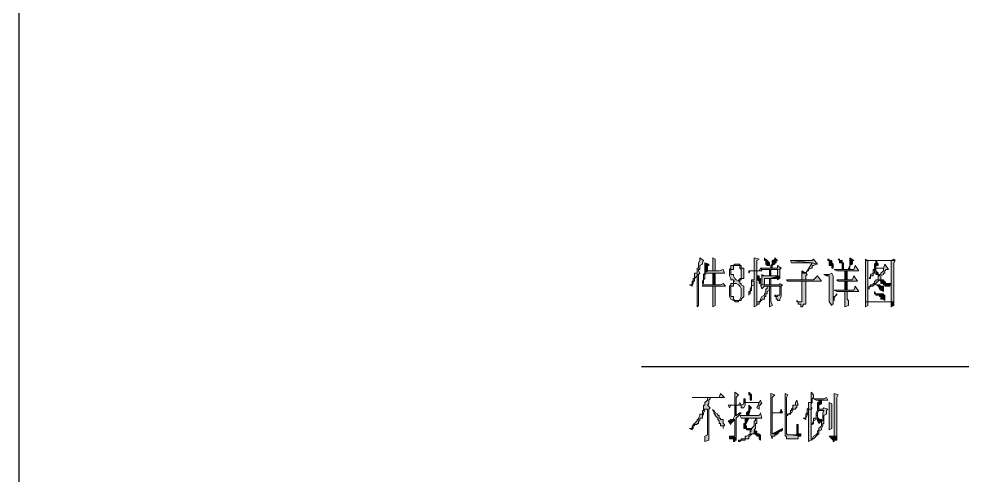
# Model space of a CAD drawing. Header units: millimetres. Extents: x 20 to 821, y 1 to 1134.
# Drawn here: x 20.2 to 154.6, y 311.1 to 374.6 of the extents above; entities that cross this region are included whole.
import ezdxf

# ---------------------------------------------------------------- set-up
doc = ezdxf.new("R2010")
doc.units = ezdxf.units.MM
doc.layers.add('1', color=7, linetype='Continuous')

msp = doc.modelspace()

# ---------------------------------------------------------------- hatches: boundary and pattern name
h = msp.add_hatch(color=0)
h.dxf.hatch_style = 2
h.paths.add_polyline_path([(114.84, 341.421732), (114.84, 341.061732), (114.66, 340.701732), (114.66, 339.981732), (114.48, 339.981732), (114.48, 339.261732), (114.12, 339.261732), (114.12, 338.541732), (113.94, 338.541732), (113.94, 338.181732), (113.76, 338.181732), (113.76, 337.821732), (113.76, 337.641732), (113.4, 337.641732), (113.76, 337.461732), (113.76, 337.641732), (113.94, 337.821732), (113.94, 338.181732), (114.12, 338.181732), (114.12, 338.541732), (114.48, 338.901732), (114.48, 339.081732), (114.66, 339.081732), (114.84, 339.261732), (114.66, 339.621732), (114.66, 339.801732), (114.84, 339.801732), (114.84, 340.341732), (115.2, 340.521732), (115.2, 340.701732), (115.38, 341.061732)])
h = msp.add_hatch(color=0)
h.dxf.hatch_style = 2
h.paths.add_polyline_path([(115.56, 340.701732), (115.56, 339.261732), (115.92, 339.621732), (115.92, 340.341732), (116.1, 340.341732), (116.1, 340.521732)])
h = msp.add_hatch(color=0)
h.dxf.hatch_style = 2
h.paths.add_polyline_path([(116.64, 341.421732), (116.64, 339.621732), (117, 339.621732), (117, 341.241732)])
h = msp.add_hatch(color=0)
h.dxf.hatch_style = 2
h.paths.add_polyline_path([(119.88, 340.521732), (119.7, 340.521732), (119.52, 340.341732), (119.16, 340.341732), (119.16, 339.981732), (118.98, 339.801732), (118.98, 338.901732), (119.16, 338.541732), (119.16, 338.361732), (119.52, 338.361732), (119.52, 338.181732), (119.7, 338.181732), (119.52, 338.181732), (119.52, 337.821732), (119.88, 337.821732), (120.24, 337.641732), (120.42, 337.461732), (120.6, 337.101732), (120.6, 336.021732), (120.42, 335.661732), (120.42, 335.481732), (120.24, 335.481732), (119.52, 335.481732), (119.7, 335.481732), (119.7, 335.301732), (119.88, 335.301732), (120.24, 335.301732), (120.24, 335.481732), (120.6, 335.481732), (120.6, 335.661732), (120.96, 336.021732), (120.96, 337.461732), (120.6, 337.641732), (120.6, 337.821732), (120.42, 337.821732), (120.42, 338.181732), (120.24, 338.181732), (119.88, 338.361732), (119.7, 338.541732), (119.52, 338.901732), (119.52, 339.081732), (119.16, 339.081732), (119.16, 339.801732), (119.52, 339.801732), (119.52, 340.341732), (119.7, 340.341732), (120.42, 340.341732), (120.42, 340.521732)])
h = msp.add_hatch(color=0)
h.dxf.hatch_style = 2
h.paths.add_polyline_path([(120.42, 340.341732), (119.88, 340.341732), (120.24, 340.341732), (120.42, 340.341732), (120.42, 339.981732), (120.6, 339.801732), (120.6, 338.541732), (120.42, 338.541732), (120.42, 338.361732), (120.24, 338.361732), (120.24, 338.181732), (120.42, 338.181732), (120.42, 338.361732), (120.6, 338.361732), (120.6, 338.541732), (120.96, 338.541732), (120.96, 338.901732), (120.96, 339.981732), (120.6, 339.981732), (120.6, 340.341732)])
h = msp.add_hatch(color=0)
h.dxf.hatch_style = 2
h.paths.add_polyline_path([(122.4, 341.421732), (122.4, 339.621732), (122.76, 339.621732), (122.76, 341.061732), (123.12, 341.241732)])
h = msp.add_hatch(color=0)
h.dxf.hatch_style = 2
h.paths.add_polyline_path([(125.64, 340.341732), (125.64, 339.981732), (124.92, 339.981732), (123.3, 339.981732), (123.48, 339.801732), (125.64, 339.801732), (126.18, 339.981732)])
h = msp.add_hatch(color=0)
h.dxf.hatch_style = 2
h.paths.add_polyline_path([(123.84, 341.421732), (123.84, 341.061732), (124.02, 341.061732), (124.02, 340.521732), (124.2, 340.341732), (124.56, 340.341732), (124.56, 340.521732), (124.56, 340.701732), (124.2, 341.061732), (124.02, 341.241732), (123.84, 341.241732)])
h = msp.add_hatch(color=0)
h.dxf.hatch_style = 2
h.paths.add_polyline_path([(125.28, 341.421732), (125.28, 341.241732), (124.92, 341.061732), (124.92, 340.521732), (124.74, 340.341732), (124.74, 339.981732), (124.92, 339.981732), (124.92, 340.341732), (125.28, 340.521732), (125.28, 340.701732), (125.46, 340.701732), (125.46, 341.061732), (125.64, 341.061732)])
h = msp.add_hatch(color=0)
h.dxf.hatch_style = 2
h.paths.add_polyline_path([(130.68, 341.241732), (130.5, 341.061732), (127.44, 341.061732), (130.5, 340.701732), (131.22, 340.521732)])
h = msp.add_hatch(color=0)
h.dxf.hatch_style = 2
h.paths.add_polyline_path([(127.44, 341.061732), (127.62, 340.701732), (130.5, 340.701732)])
h = msp.add_hatch(color=0)
h.dxf.hatch_style = 2
h.paths.add_polyline_path([(130.5, 340.701732), (129.6, 339.261732), (129.06, 339.261732), (129.06, 339.081732), (129.06, 338.361732), (129.6, 338.361732), (129.6, 338.901732), (129.78, 339.081732), (129.6, 339.261732), (129.78, 339.621732), (129.96, 339.621732), (129.96, 339.801732), (130.32, 339.981732), (130.5, 339.981732), (130.5, 340.341732), (130.68, 340.341732), (131.04, 340.521732), (131.22, 340.521732)])
h = msp.add_hatch(color=0)
h.dxf.hatch_style = 2
h.paths.add_polyline_path([(132.66, 341.241732), (132.66, 341.061732), (132.84, 341.061732), (132.84, 340.341732), (133.2, 340.341732), (133.2, 339.981732), (133.38, 339.981732), (133.38, 340.521732), (133.2, 340.701732), (133.2, 341.061732), (132.84, 341.061732), (132.84, 341.241732)])
h = msp.add_hatch(color=0)
h.dxf.hatch_style = 2
h.paths.add_polyline_path([(136.44, 340.341732), (136.26, 339.801732), (133.56, 339.801732), (133.92, 339.621732), (136.98, 339.621732)])
h = msp.add_hatch(color=0)
h.dxf.hatch_style = 2
h.paths.add_polyline_path([(134.28, 341.241732), (134.1, 341.241732), (134.28, 341.061732), (134.28, 340.701732), (134.64, 340.701732), (134.64, 339.981732), (134.82, 339.801732), (134.82, 340.701732), (134.64, 340.701732), (134.64, 341.061732), (134.28, 341.061732)])
h = msp.add_hatch(color=0)
h.dxf.hatch_style = 2
h.paths.add_polyline_path([(135.72, 341.421732), (135.72, 340.341732), (135.54, 339.981732), (135.54, 339.801732), (135.72, 339.801732), (135.72, 340.341732), (136.08, 340.521732), (136.08, 341.061732), (136.26, 341.061732)])
h = msp.add_hatch(color=0)
h.dxf.hatch_style = 2
h.paths.add_polyline_path([(137.88, 341.241732), (137.88, 341.061732), (138.24, 341.061732)])
h = msp.add_hatch(color=0)
h.dxf.hatch_style = 2
h.paths.add_polyline_path([(141.84, 341.241732), (141.48, 341.061732), (137.88, 341.061732), (137.88, 340.701732), (137.88, 335.301732), (138.24, 335.301732), (138.24, 337.101732), (138.42, 337.101732), (138.24, 337.101732), (138.24, 341.061732), (142.02, 341.061732)])
h = msp.add_hatch(color=0)
h.dxf.hatch_style = 2
h.paths.add_polyline_path([(142.02, 341.061732), (141.48, 341.061732), (141.48, 335.301732), (137.88, 335.301732), (137.88, 334.941732), (137.88, 334.581732), (138.24, 334.761732), (138.24, 335.301732), (141.48, 335.301732), (141.84, 335.301732), (141.84, 335.481732), (141.84, 340.701732)])
h = msp.add_hatch(color=0)
h.dxf.hatch_style = 2
h.paths.add_polyline_path([(140.58, 340.521732), (140.4, 339.981732), (139.14, 339.981732), (140.4, 339.981732), (140.4, 339.621732), (140.04, 339.261732), (140.04, 339.081732), (139.86, 339.081732), (139.86, 338.901732), (139.68, 338.901732), (139.68, 338.361732), (139.32, 338.361732), (139.32, 338.181732), (139.14, 338.181732), (139.14, 337.821732), (138.96, 337.821732), (138.96, 337.641732), (138.6, 337.641732), (138.6, 337.461732), (138.42, 337.461732), (138.24, 337.101732), (138.42, 337.101732), (138.6, 337.461732), (138.96, 337.461732), (138.96, 337.641732), (139.14, 337.641732), (139.32, 337.821732), (139.68, 338.181732), (139.86, 338.361732), (140.04, 338.361732), (140.04, 338.541732), (140.04, 338.901732), (140.4, 339.081732), (140.4, 339.261732), (140.58, 339.261732), (140.58, 339.621732), (140.76, 339.801732), (141.12, 339.801732)])
h = msp.add_hatch(color=0)
h.dxf.hatch_style = 2
h.paths.add_polyline_path([(139.32, 341.061732), (139.32, 340.701732), (139.14, 340.521732), (139.14, 339.981732), (139.32, 339.981732), (139.32, 340.341732), (139.68, 340.341732), (139.68, 340.521732)])
h = msp.add_hatch(color=0)
h.dxf.hatch_style = 2
h.paths.add_polyline_path([(114.66, 339.081732), (114.48, 339.081732), (114.48, 336.021732), (114.48, 334.581732), (114.66, 334.761732)])
h = msp.add_hatch(color=0)
h.dxf.hatch_style = 2
h.paths.add_polyline_path([(118.08, 339.801732), (117.54, 339.621732), (115.92, 339.621732), (115.56, 339.261732), (115.38, 339.081732), (115.38, 338.361732), (115.2, 338.181732), (115.2, 337.821732), (115.38, 337.821732), (115.38, 338.361732), (115.56, 338.541732), (115.56, 339.081732), (115.92, 339.261732), (118.26, 339.261732)])
h = msp.add_hatch(color=0)
h.dxf.hatch_style = 2
h.paths.add_polyline_path([(116.64, 337.641732), (117, 337.641732), (117, 339.261732), (116.64, 339.261732)])
h = msp.add_hatch(color=0)
h.dxf.hatch_style = 2
h.paths.add_polyline_path([(123.3, 339.981732), (123.12, 339.621732), (121.68, 339.621732), (121.68, 339.261732), (121.86, 339.621732), (123.48, 339.621732)])
h = msp.add_hatch(color=0)
h.dxf.hatch_style = 2
h.paths.add_polyline_path([(122.76, 339.621732), (122.4, 339.621732), (122.4, 339.261732), (122.4, 338.361732), (122.04, 338.361732), (122.04, 338.181732), (122.4, 338.181732), (122.4, 335.661732), (122.4, 335.481732), (122.4, 334.581732), (122.76, 334.761732), (122.76, 338.901732), (123.12, 338.901732), (122.76, 338.901732)])
h = msp.add_hatch(color=0)
h.dxf.hatch_style = 2
h.paths.add_polyline_path([(123.12, 338.901732), (122.76, 338.901732), (122.76, 338.541732), (122.76, 338.361732), (123.12, 338.181732), (123.12, 337.821732), (123.3, 337.821732), (123.3, 338.541732), (123.12, 338.541732)])
h = msp.add_hatch(color=0)
h.dxf.hatch_style = 2
h.paths.add_polyline_path([(126.18, 339.981732), (125.64, 339.801732), (125.64, 338.901732), (124.74, 338.901732), (123.48, 338.901732), (123.48, 338.541732), (123.48, 337.641732), (123.3, 337.641732), (124.74, 337.641732), (123.84, 337.641732), (123.84, 338.541732), (124.56, 338.541732), (126, 338.901732), (126, 339.801732)])
h = msp.add_hatch(color=0)
h.dxf.hatch_style = 2
h.paths.add_polyline_path([(123.48, 339.081732), (123.48, 338.901732), (124.74, 338.901732), (123.84, 338.901732)])
h = msp.add_hatch(color=0)
h.dxf.hatch_style = 2
h.paths.add_polyline_path([(124.74, 339.801732), (124.56, 339.801732), (124.56, 338.901732), (123.84, 338.901732), (124.74, 338.901732)])
h = msp.add_hatch(color=0)
h.dxf.hatch_style = 2
h.paths.add_polyline_path([(126, 338.901732), (124.56, 338.541732), (125.64, 338.541732), (125.64, 338.361732), (126, 338.541732)])
h = msp.add_hatch(color=0)
h.dxf.hatch_style = 2
h.paths.add_polyline_path([(131.22, 338.901732), (130.68, 338.361732), (126.9, 338.361732), (127.08, 338.181732), (131.76, 338.181732)])
h = msp.add_hatch(color=0)
h.dxf.hatch_style = 2
h.paths.add_polyline_path([(129.06, 339.621732), (129.06, 339.261732), (129.6, 339.261732)])
h = msp.add_hatch(color=0)
h.dxf.hatch_style = 2
h.paths.add_polyline_path([(133.2, 339.261732), (132.84, 339.081732), (132.12, 339.081732), (132.84, 338.901732), (132.84, 335.301732), (133.2, 334.761732), (133.2, 334.941732), (133.38, 334.941732), (133.38, 335.481732), (133.56, 335.481732), (133.38, 335.661732), (133.38, 338.901732)])
h = msp.add_hatch(color=0)
h.dxf.hatch_style = 2
h.paths.add_polyline_path([(132.12, 339.081732), (132.48, 338.901732), (132.84, 338.901732)])
h = msp.add_hatch(color=0)
h.dxf.hatch_style = 2
h.paths.add_polyline_path([(136.26, 338.901732), (136.08, 338.361732), (133.92, 338.361732), (134.1, 338.181732), (136.8, 338.181732)])
h = msp.add_hatch(color=0)
h.dxf.hatch_style = 2
h.paths.add_polyline_path([(135, 338.361732), (135.36, 338.361732), (135.36, 339.621732), (135, 339.621732)])
h = msp.add_hatch(color=0)
h.dxf.hatch_style = 2
h.paths.add_polyline_path([(139.14, 339.981732), (139.14, 339.801732), (138.96, 339.801732), (138.96, 339.261732), (138.6, 339.081732), (138.6, 338.901732), (138.42, 338.541732), (138.6, 338.541732), (138.6, 338.901732), (138.96, 338.901732), (138.96, 339.081732), (138.96, 339.261732), (139.14, 339.261732), (139.14, 339.801732), (139.32, 339.801732), (139.32, 339.981732), (140.4, 339.981732)])
h = msp.add_hatch(color=0)
h.dxf.hatch_style = 2
h.paths.add_polyline_path([(139.32, 339.801732), (139.14, 339.801732), (139.32, 339.621732), (139.32, 339.081732), (139.68, 339.081732), (139.68, 338.901732), (139.86, 338.901732), (139.68, 339.081732), (139.68, 339.261732), (139.32, 339.621732)])
h = msp.add_hatch(color=0)
h.dxf.hatch_style = 2
h.paths.add_polyline_path([(118.08, 337.821732), (117.72, 337.641732), (115.2, 337.641732), (115.2, 337.461732), (118.44, 337.461732)])
h = msp.add_hatch(color=0)
h.dxf.hatch_style = 2
h.paths.add_polyline_path([(119.52, 337.821732), (119.16, 337.821732), (119.16, 337.641732), (118.98, 337.461732), (118.98, 336.021732), (119.16, 335.661732), (119.52, 335.481732), (119.88, 335.481732), (119.7, 335.481732), (119.52, 335.661732), (119.52, 336.021732), (119.16, 336.021732), (119.16, 337.461732), (119.52, 337.461732), (119.52, 337.821732), (119.7, 337.821732)])
h = msp.add_hatch(color=0)
h.dxf.hatch_style = 2
h.paths.add_polyline_path([(122.04, 338.181732), (122.04, 337.461732), (121.86, 337.101732), (121.86, 336.741732), (121.68, 336.741732), (121.68, 336.201732), (121.68, 336.381732), (121.86, 336.381732), (121.86, 336.741732), (122.04, 336.921732), (122.04, 337.461732), (122.4, 337.641732), (122.4, 338.181732)])
h = msp.add_hatch(color=0)
h.dxf.hatch_style = 2
h.paths.add_polyline_path([(126, 337.821732), (126, 337.641732), (124.74, 337.641732), (123.3, 337.641732), (123.48, 337.101732), (123.84, 337.461732), (126, 337.461732), (126.36, 337.641732)])
h = msp.add_hatch(color=0)
h.dxf.hatch_style = 2
h.paths.add_polyline_path([(124.56, 338.541732), (124.56, 337.641732), (123.84, 337.641732), (124.74, 337.641732), (124.74, 338.541732), (125.64, 338.541732)])
h = msp.add_hatch(color=0)
h.dxf.hatch_style = 2
h.paths.add_polyline_path([(126.36, 337.641732), (126, 337.461732), (126, 336.201732), (125.64, 336.201732), (125.64, 336.021732), (125.28, 336.021732), (125.46, 336.021732), (125.46, 335.661732), (125.64, 335.661732), (125.64, 335.481732), (126, 335.481732), (126, 335.661732), (126.18, 336.021732), (126.18, 336.201732), (126.18, 337.461732)])
h = msp.add_hatch(color=0)
h.dxf.hatch_style = 2
h.paths.add_polyline_path([(129.6, 338.181732), (129.06, 338.181732), (129.06, 335.661732), (129.06, 335.301732), (128.34, 335.301732), (128.52, 335.301732), (128.52, 334.941732), (128.88, 334.941732), (128.88, 334.761732), (128.88, 334.581732), (129.06, 334.581732), (129.24, 334.761732), (129.24, 334.941732), (129.6, 334.941732)])
h = msp.add_hatch(color=0)
h.dxf.hatch_style = 2
h.paths.add_polyline_path([(135, 336.921732), (135.36, 336.921732), (135.36, 338.181732), (135, 338.181732)])
h = msp.add_hatch(color=0)
h.dxf.hatch_style = 2
h.paths.add_polyline_path([(139.32, 337.641732), (139.68, 337.461732), (139.86, 337.101732), (140.04, 336.921732), (140.4, 336.741732), (140.4, 337.461732), (140.04, 337.461732), (139.86, 337.641732)])
h = msp.add_hatch(color=0)
h.dxf.hatch_style = 2
h.paths.add_polyline_path([(140.04, 338.361732), (139.86, 338.361732), (140.04, 338.181732), (140.04, 337.821732), (140.4, 337.821732), (140.4, 337.641732), (140.58, 337.641732), (140.58, 337.461732), (140.76, 337.461732), (141.3, 337.461732), (141.3, 337.641732), (141.48, 337.641732), (141.48, 337.821732), (140.76, 337.821732), (140.58, 338.181732), (140.4, 338.181732), (140.4, 338.361732)])
h = msp.add_hatch(color=0)
h.dxf.hatch_style = 2
h.paths.add_polyline_path([(117, 337.461732), (116.64, 337.461732), (116.64, 337.101732), (116.64, 334.581732), (117, 334.761732), (117, 334.941732), (117, 335.301732)])
h = msp.add_hatch(color=0)
h.dxf.hatch_style = 2
h.paths.add_polyline_path([(124.2, 337.461732), (124.2, 337.101732), (124.02, 337.101732), (124.02, 336.741732), (123.84, 336.381732), (123.84, 336.201732), (123.48, 336.021732), (123.3, 335.661732), (123.3, 335.481732), (123.12, 335.301732), (122.76, 335.301732), (122.76, 334.941732), (123.12, 334.941732), (123.12, 335.301732), (123.3, 335.301732), (123.3, 335.481732), (123.48, 335.481732), (123.48, 335.661732), (123.84, 335.661732), (123.84, 336.021732), (124.02, 336.021732), (124.02, 336.201732), (124.02, 336.381732), (124.2, 336.381732), (124.2, 336.741732), (124.56, 336.921732), (124.56, 337.461732)])
h = msp.add_hatch(color=0)
h.dxf.hatch_style = 2
h.paths.add_polyline_path([(124.74, 337.461732), (124.2, 337.461732), (124.56, 337.461732), (124.56, 334.581732), (124.92, 334.761732), (124.92, 334.941732), (124.74, 335.301732), (124.74, 335.481732)])
h = msp.add_hatch(color=0)
h.dxf.hatch_style = 2
h.paths.add_polyline_path([(125.28, 336.201732), (125.28, 336.021732), (125.64, 336.021732), (125.46, 336.021732), (125.46, 336.201732)])
h = msp.add_hatch(color=0)
h.dxf.hatch_style = 2
h.paths.add_polyline_path([(133.92, 336.381732), (133.38, 335.661732), (133.56, 335.481732), (133.56, 336.021732), (133.92, 336.201732)])
h = msp.add_hatch(color=0)
h.dxf.hatch_style = 2
h.paths.add_polyline_path([(136.44, 337.461732), (136.26, 336.921732), (133.56, 336.921732), (133.92, 336.741732), (136.98, 336.741732)])
h = msp.add_hatch(color=0)
h.dxf.hatch_style = 2
h.paths.add_polyline_path([(135.36, 336.741732), (135, 336.741732), (135, 336.381732), (135, 334.581732), (135.54, 334.761732), (135.54, 335.481732), (135.36, 335.661732), (135.36, 336.201732)])
h = msp.add_hatch(color=0)
h.dxf.hatch_style = 2
h.paths.add_polyline_path([(139.14, 336.741732), (139.14, 336.381732), (139.32, 336.381732), (139.32, 336.201732), (139.68, 336.201732), (139.86, 336.201732), (139.86, 336.021732), (140.04, 336.021732), (140.04, 335.661732), (140.4, 335.661732), (140.58, 335.481732), (140.58, 336.201732), (140.4, 336.201732), (140.4, 336.381732), (140.04, 336.381732), (139.32, 336.381732)])
h = msp.add_hatch(color=0)
h.dxf.hatch_style = 2
h.paths.add_polyline_path([(128.34, 335.481732), (128.34, 335.301732), (129.06, 335.301732), (128.52, 335.301732)])
h = msp.add_hatch(color=0)
h.dxf.hatch_style = 2
h.paths.add_polyline_path([(141.84, 335.301732), (141.48, 335.301732), (141.48, 334.581732), (141.84, 334.761732)])
h = msp.add_hatch(color=0)
h.dxf.hatch_style = 2
h.paths.add_polyline_path([(117.72, 322.521732), (117.54, 321.981732), (113.76, 321.981732), (113.94, 321.981732), (118.26, 321.981732)])
h = msp.add_hatch(color=0)
h.dxf.hatch_style = 2
h.paths.add_polyline_path([(116.28, 321.981732), (115.92, 321.981732), (115.92, 321.801732), (115.92, 321.621732), (115.56, 321.261732), (115.56, 320.901732), (115.38, 320.901732), (115.38, 320.361732), (115.92, 320.361732), (115.92, 316.761732), (115.56, 316.581732), (115.56, 315.861732), (116.1, 316.041732), (116.1, 320.361732), (116.28, 320.541732), (115.92, 320.901732), (116.1, 321.081732), (116.1, 321.621732), (116.28, 321.801732)])
h = msp.add_hatch(color=0)
h.dxf.hatch_style = 2
h.paths.add_polyline_path([(119.7, 322.701732), (119.7, 320.901732), (119.88, 320.901732), (119.88, 321.981732), (120.24, 322.341732)])
h = msp.add_hatch(color=0)
h.dxf.hatch_style = 2
h.paths.add_polyline_path([(121.14, 321.801732), (120.96, 321.801732), (120.96, 321.621732), (120.96, 321.261732), (121.14, 321.261732)])
h = msp.add_hatch(color=0)
h.dxf.hatch_style = 2
h.paths.add_polyline_path([(123.3, 321.621732), (123.12, 321.261732), (120.96, 321.261732), (123.12, 321.261732), (122.76, 320.541732), (123.12, 320.361732), (123.12, 320.901732), (123.3, 320.901732), (123.3, 321.081732), (123.48, 321.081732)])
h = msp.add_hatch(color=0)
h.dxf.hatch_style = 2
h.paths.add_polyline_path([(121.68, 322.701732), (121.68, 322.341732), (121.86, 322.341732), (121.86, 321.621732), (122.04, 321.621732), (122.04, 322.341732), (121.86, 322.521732)])
h = msp.add_hatch(color=0)
h.dxf.hatch_style = 2
h.paths.add_polyline_path([(124.74, 322.521732), (124.74, 316.761732), (124.92, 316.221732), (124.92, 316.581732), (125.28, 316.581732), (125.28, 316.761732), (125.46, 316.761732), (125.64, 316.941732), (124.92, 316.941732), (124.92, 319.821732), (126.36, 319.821732), (124.92, 319.821732), (124.92, 321.981732), (125.28, 322.341732)])
h = msp.add_hatch(color=0)
h.dxf.hatch_style = 2
h.paths.add_polyline_path([(126.72, 322.521732), (126.72, 316.581732), (126.9, 316.581732), (126.9, 316.221732), (127.08, 316.221732), (128.52, 316.221732), (128.52, 316.581732), (128.88, 316.581732), (127.44, 316.761732), (127.08, 316.761732), (126.9, 316.941732), (126.9, 319.461732), (127.08, 319.461732), (126.9, 319.641732), (126.9, 321.981732), (127.08, 322.341732)])
h = msp.add_hatch(color=0)
h.dxf.hatch_style = 2
h.paths.add_polyline_path([(128.34, 321.621732), (128.16, 321.261732), (128.16, 320.901732), (127.8, 320.901732), (127.8, 320.541732), (127.62, 320.361732), (127.62, 320.181732), (127.44, 320.181732), (127.44, 319.821732), (127.08, 319.641732), (126.9, 319.641732), (127.08, 319.461732), (127.08, 319.641732), (127.44, 319.641732), (127.44, 319.821732), (127.62, 319.821732), (127.8, 320.181732), (127.8, 320.361732), (128.16, 320.361732), (128.16, 320.541732), (128.34, 320.541732), (128.34, 320.901732), (128.52, 320.901732)])
h = msp.add_hatch(color=0)
h.dxf.hatch_style = 2
h.paths.add_polyline_path([(130.32, 322.701732), (130.32, 321.261732), (129.96, 321.261732), (129.96, 320.541732), (129.78, 320.361732), (129.78, 319.821732), (129.6, 319.641732), (129.6, 319.101732), (129.24, 319.101732), (129.6, 318.921732), (129.6, 319.101732), (129.78, 319.461732), (129.78, 319.641732), (129.96, 319.821732), (129.96, 320.361732), (130.32, 320.361732), (130.5, 320.541732), (130.32, 320.541732), (130.32, 320.901732), (130.32, 321.081732), (130.5, 321.261732), (130.5, 321.801732), (130.68, 321.981732), (130.68, 322.341732)])
h = msp.add_hatch(color=0)
h.dxf.hatch_style = 2
h.paths.add_polyline_path([(132.48, 321.981732), (132.12, 321.801732), (130.68, 321.801732), (131.04, 321.621732), (132.66, 321.621732)])
h = msp.add_hatch(color=0)
h.dxf.hatch_style = 2
h.paths.add_polyline_path([(131.76, 321.621732), (131.4, 321.621732), (131.4, 321.261732), (131.22, 321.261732), (131.22, 321.081732), (131.22, 320.361732), (131.4, 320.361732), (131.4, 320.901732), (131.76, 321.081732)])
h = msp.add_hatch(color=0)
h.dxf.hatch_style = 2
h.paths.add_polyline_path([(133.56, 322.521732), (133.56, 316.581732), (133.38, 316.581732), (133.92, 316.581732), (133.92, 316.761732), (133.92, 321.981732), (134.1, 322.341732)])
h = msp.add_hatch(color=0)
h.dxf.hatch_style = 2
h.paths.add_polyline_path([(115.38, 320.361732), (115.38, 320.181732), (115.2, 320.181732), (115.2, 319.641732), (114.84, 319.641732), (114.84, 319.461732), (114.66, 319.101732), (114.66, 318.921732), (114.48, 318.921732), (114.48, 318.741732), (114.12, 318.381732), (113.94, 318.201732), (113.94, 318.021732), (113.76, 318.021732), (113.76, 317.661732), (113.4, 317.661732), (113.76, 317.481732), (113.76, 317.661732), (113.94, 317.661732), (113.94, 318.021732), (114.12, 318.021732), (114.12, 318.201732), (114.48, 318.201732), (114.48, 318.381732), (114.66, 318.381732), (114.66, 318.741732), (114.84, 318.741732), (114.84, 319.101732), (115.2, 319.101732), (115.2, 319.461732), (115.38, 319.641732), (115.38, 319.821732), (115.56, 320.181732), (115.56, 320.361732), (115.92, 320.361732)])
h = msp.add_hatch(color=0)
h.dxf.hatch_style = 2
h.paths.add_polyline_path([(116.64, 320.361732), (116.64, 320.181732), (116.82, 319.821732), (116.82, 319.641732), (117, 319.641732), (117, 319.461732), (117.36, 319.101732), (117.36, 318.921732), (117.54, 318.741732), (117.54, 318.381732), (117.72, 318.381732), (117.72, 318.021732), (118.08, 318.021732), (118.08, 317.661732), (118.08, 318.021732), (118.26, 318.021732), (118.26, 318.201732), (118.08, 318.381732), (118.08, 318.921732), (117.72, 318.921732), (117.72, 319.101732), (117.54, 319.101732), (117.54, 319.461732), (117.36, 319.461732), (117.36, 319.641732), (117, 319.821732), (116.82, 320.181732), (116.64, 320.181732)])
h = msp.add_hatch(color=0)
h.dxf.hatch_style = 2
h.paths.add_polyline_path([(120.42, 321.261732), (120.24, 320.901732), (118.8, 320.901732), (118.98, 320.541732), (119.16, 320.901732), (120.6, 320.901732)])
h = msp.add_hatch(color=0)
h.dxf.hatch_style = 2
h.paths.add_polyline_path([(119.7, 319.461732), (119.88, 319.461732), (119.88, 320.901732), (119.7, 320.901732)])
h = msp.add_hatch(color=0)
h.dxf.hatch_style = 2
h.paths.add_polyline_path([(120.96, 321.261732), (120.96, 321.081732), (120.6, 320.901732), (120.6, 320.541732), (120.96, 320.541732), (121.14, 320.901732), (121.14, 321.261732), (123.12, 321.261732)])
h = msp.add_hatch(color=0)
h.dxf.hatch_style = 2
h.paths.add_polyline_path([(121.68, 320.901732), (121.68, 320.181732), (121.32, 319.821732), (121.32, 319.461732), (121.68, 319.461732), (121.86, 320.361732), (122.04, 320.541732)])
h = msp.add_hatch(color=0)
h.dxf.hatch_style = 2
h.paths.add_polyline_path([(126.18, 320.361732), (126, 319.821732), (124.92, 319.821732), (126.36, 319.821732)])
h = msp.add_hatch(color=0)
h.dxf.hatch_style = 2
h.paths.add_polyline_path([(130.32, 320.361732), (129.96, 320.361732), (129.96, 317.301732), (129.96, 315.861732), (130.32, 316.041732)])
h = msp.add_hatch(color=0)
h.dxf.hatch_style = 2
h.paths.add_polyline_path([(132.12, 320.541732), (131.94, 320.361732), (131.22, 320.361732), (131.22, 320.181732), (132.12, 320.181732), (131.94, 319.821732), (131.94, 318.741732), (131.76, 318.741732), (131.76, 318.021732), (131.4, 317.661732), (131.4, 317.481732), (131.22, 317.301732), (131.22, 316.941732), (131.04, 316.941732), (131.04, 316.761732), (130.68, 316.581732), (130.5, 316.221732), (130.5, 316.041732), (130.5, 316.221732), (130.68, 316.221732), (131.04, 316.581732), (131.22, 316.761732), (131.4, 316.941732), (131.4, 317.301732), (131.76, 317.481732), (131.76, 317.661732), (131.94, 318.021732), (131.94, 318.381732), (132.12, 318.381732), (132.12, 319.461732), (132.48, 319.641732), (132.48, 320.181732), (132.66, 320.361732)])
h = msp.add_hatch(color=0)
h.dxf.hatch_style = 2
h.paths.add_polyline_path([(131.22, 320.181732), (131.04, 319.821732), (131.04, 319.101732), (130.68, 319.101732), (130.68, 318.741732), (130.5, 318.381732), (130.5, 318.201732), (130.68, 318.381732), (130.68, 318.741732), (131.04, 318.921732), (131.04, 319.461732), (131.22, 319.461732), (131.22, 319.641732), (131.22, 319.821732), (131.4, 320.181732), (132.12, 320.181732)])
h = msp.add_hatch(color=0)
h.dxf.hatch_style = 2
h.paths.add_polyline_path([(132.84, 321.261732), (132.84, 317.481732), (133.2, 317.661732), (133.2, 320.901732), (133.2, 321.081732)])
h = msp.add_hatch(color=0)
h.dxf.hatch_style = 2
h.paths.add_polyline_path([(119.52, 318.921732), (119.16, 318.921732), (118.98, 318.741732), (118.8, 318.741732), (119.16, 318.201732), (119.16, 318.381732), (119.52, 318.741732), (119.7, 318.921732)])
h = msp.add_hatch(color=0)
h.dxf.hatch_style = 2
h.paths.add_polyline_path([(120.42, 319.821732), (119.88, 319.461732), (119.7, 319.461732), (119.52, 319.101732), (119.52, 318.921732), (119.7, 318.921732), (119.7, 316.581732), (119.52, 316.581732), (119.88, 316.221732), (119.88, 319.101732), (120.6, 319.821732)])
h = msp.add_hatch(color=0)
h.dxf.hatch_style = 2
h.paths.add_polyline_path([(122.76, 319.101732), (122.58, 319.101732), (122.58, 318.921732), (122.58, 318.741732), (122.4, 318.741732), (122.4, 318.021732), (122.04, 317.661732), (122.04, 317.481732), (121.68, 317.481732), (121.86, 317.481732), (121.86, 317.301732), (122.04, 317.301732), (121.86, 317.301732), (121.86, 316.941732), (121.68, 316.761732), (121.32, 316.581732), (121.14, 316.581732), (121.14, 316.221732), (120.6, 316.221732), (120.6, 316.041732), (120.24, 316.041732), (120.24, 315.861732), (120.42, 315.861732), (120.6, 316.041732), (121.14, 316.041732), (121.14, 316.221732), (121.68, 316.221732), (121.68, 316.581732), (121.86, 316.581732), (121.86, 316.761732), (122.04, 316.761732), (122.04, 316.941732), (122.4, 316.941732), (122.4, 317.301732), (122.76, 317.301732), (122.58, 317.301732), (122.4, 317.481732), (122.58, 317.661732), (122.58, 318.381732), (122.76, 318.381732)])
h = msp.add_hatch(color=0)
h.dxf.hatch_style = 2
h.paths.add_polyline_path([(123.3, 319.821732), (123.12, 319.461732), (120.42, 319.461732), (120.6, 319.101732), (123.48, 319.101732)])
h = msp.add_hatch(color=0)
h.dxf.hatch_style = 2
h.paths.add_polyline_path([(121.68, 319.101732), (121.14, 319.101732), (121.14, 318.921732), (121.14, 318.381732), (120.96, 318.381732), (120.96, 317.661732), (121.14, 317.661732), (121.32, 317.661732), (121.32, 317.481732), (122.04, 317.481732), (121.86, 317.661732), (121.68, 317.661732), (121.32, 317.661732), (121.32, 318.021732), (121.14, 318.021732)])
h = msp.add_hatch(color=0)
h.dxf.hatch_style = 2
h.paths.add_polyline_path([(131.22, 319.461732), (131.22, 318.741732), (131.4, 318.381732), (131.76, 318.741732), (131.76, 318.921732), (131.4, 318.921732), (131.4, 319.101732), (131.22, 319.101732)])
h = msp.add_hatch(color=0)
h.dxf.hatch_style = 2
h.paths.add_polyline_path([(126.36, 317.661732), (124.92, 316.941732), (125.64, 316.941732), (126, 317.301732), (126.18, 317.301732), (126.36, 317.481732)])
h = msp.add_hatch(color=0)
h.dxf.hatch_style = 2
h.paths.add_polyline_path([(128.52, 318.201732), (128.34, 318.201732), (128.34, 318.021732), (128.34, 316.761732), (128.16, 316.761732), (127.44, 316.761732), (128.88, 316.581732), (128.88, 316.941732), (128.52, 316.941732), (128.52, 318.021732)])
h = msp.add_hatch(color=0)
h.dxf.hatch_style = 2
h.paths.add_polyline_path([(118.98, 316.581732), (118.98, 316.221732), (119.16, 316.221732), (119.52, 316.221732), (119.52, 316.041732), (119.52, 315.861732), (119.7, 315.861732), (119.7, 316.041732), (119.88, 316.041732), (119.88, 316.221732), (119.52, 316.581732)])
h = msp.add_hatch(color=0)
h.dxf.hatch_style = 2
h.paths.add_polyline_path([(122.76, 317.301732), (122.4, 317.301732), (122.4, 316.941732), (122.58, 316.941732), (122.58, 316.761732), (122.76, 316.761732), (122.76, 316.581732), (123.12, 316.581732), (123.12, 316.221732), (123.3, 316.041732), (123.3, 316.761732), (123.12, 316.761732), (123.12, 316.941732), (122.76, 316.941732)])
h = msp.add_hatch(color=0)
h.dxf.hatch_style = 2
h.paths.add_polyline_path([(132.84, 316.581732), (133.2, 316.221732), (133.38, 316.041732), (133.38, 315.861732), (133.56, 315.861732), (133.56, 316.041732), (133.92, 316.041732), (133.92, 316.581732), (133.38, 316.581732)])

# ---------------------------------------------------------------- linework, layer by layer
at = {"layer": '1', "color": 0, "lineweight": 25}
msp.add_lwpolyline([(20.16, 1133.601732), (821.16, 1133.601732), (821.16, 0.501732), (20.16, 0.501732), (20.16, 1133.601732)], dxfattribs=at)
at = {"layer": '1', "color": 0, "lineweight": 5}
for points in [[(114.84, 341.421732), (114.84, 341.061732), (114.66, 340.701732), (114.66, 339.981732), (114.48, 339.981732), (114.48, 339.261732), (114.12, 339.261732), (114.12, 338.541732), (113.94, 338.541732), (113.94, 338.181732), (113.76, 338.181732), (113.76, 337.821732), (113.76, 337.641732), (113.4, 337.641732), (113.76, 337.461732), (113.76, 337.641732), (113.94, 337.821732), (113.94, 338.181732), (114.12, 338.181732), (114.12, 338.541732), (114.48, 338.901732), (114.48, 339.081732), (114.66, 339.081732), (114.84, 339.261732), (114.66, 339.621732), (114.66, 339.801732), (114.84, 339.801732), (114.84, 340.341732), (115.2, 340.521732), (115.2, 340.701732), (115.38, 341.061732), (114.84, 341.421732)], [(115.56, 340.701732), (115.56, 339.261732), (115.92, 339.621732), (115.92, 340.341732), (116.1, 340.341732), (116.1, 340.521732), (115.56, 340.701732)], [(116.64, 341.421732), (116.64, 339.621732), (117, 339.621732), (117, 341.241732), (116.64, 341.421732)], [(119.88, 340.521732), (119.7, 340.521732), (119.52, 340.341732), (119.16, 340.341732), (119.16, 339.981732), (118.98, 339.801732), (118.98, 338.901732), (119.16, 338.541732), (119.16, 338.361732), (119.52, 338.361732), (119.52, 338.181732), (119.7, 338.181732), (119.52, 338.181732), (119.52, 337.821732), (119.88, 337.821732), (120.24, 337.641732), (120.42, 337.461732), (120.6, 337.101732), (120.6, 336.021732), (120.42, 335.661732), (120.42, 335.481732), (120.24, 335.481732), (119.52, 335.481732), (119.7, 335.481732), (119.7, 335.301732), (119.88, 335.301732), (120.24, 335.301732), (120.24, 335.481732), (120.6, 335.481732), (120.6, 335.661732), (120.96, 336.021732), (120.96, 337.461732), (120.6, 337.641732), (120.6, 337.821732), (120.42, 337.821732), (120.42, 338.181732), (120.24, 338.181732), (119.88, 338.361732), (119.7, 338.541732), (119.52, 338.901732), (119.52, 339.081732), (119.16, 339.081732), (119.16, 339.801732), (119.52, 339.801732), (119.52, 340.341732), (119.7, 340.341732), (120.42, 340.341732), (120.42, 340.521732), (119.88, 340.521732)], [(120.42, 340.341732), (119.88, 340.341732), (120.24, 340.341732), (120.42, 340.341732), (120.42, 339.981732), (120.6, 339.801732), (120.6, 338.541732), (120.42, 338.541732), (120.42, 338.361732), (120.24, 338.361732), (120.24, 338.181732), (120.42, 338.181732), (120.42, 338.361732), (120.6, 338.361732), (120.6, 338.541732), (120.96, 338.541732), (120.96, 338.901732), (120.96, 339.981732), (120.6, 339.981732), (120.6, 340.341732), (120.42, 340.341732)], [(122.4, 341.421732), (122.4, 339.621732), (122.76, 339.621732), (122.76, 341.061732), (123.12, 341.241732), (122.4, 341.421732)], [(125.64, 340.341732), (125.64, 339.981732), (124.92, 339.981732), (123.3, 339.981732), (123.48, 339.801732), (125.64, 339.801732), (126.18, 339.981732), (125.64, 340.341732)], [(123.84, 341.421732), (123.84, 341.061732), (124.02, 341.061732), (124.02, 340.521732), (124.2, 340.341732), (124.56, 340.341732), (124.56, 340.521732), (124.56, 340.701732), (124.2, 341.061732), (124.02, 341.241732), (123.84, 341.241732), (123.84, 341.421732)], [(125.28, 341.421732), (125.28, 341.241732), (124.92, 341.061732), (124.92, 340.521732), (124.74, 340.341732), (124.74, 339.981732), (124.92, 339.981732), (124.92, 340.341732), (125.28, 340.521732), (125.28, 340.701732), (125.46, 340.701732), (125.46, 341.061732), (125.64, 341.061732), (125.28, 341.421732)], [(130.68, 341.241732), (130.5, 341.061732), (127.44, 341.061732), (130.5, 340.701732), (131.22, 340.521732), (130.68, 341.241732)], [(127.44, 341.061732), (127.62, 340.701732), (130.5, 340.701732), (127.44, 341.061732)], [(130.5, 340.701732), (129.6, 339.261732), (129.06, 339.261732), (129.06, 339.081732), (129.06, 338.361732), (129.6, 338.361732), (129.6, 338.901732), (129.78, 339.081732), (129.6, 339.261732), (129.78, 339.621732), (129.96, 339.621732), (129.96, 339.801732), (130.32, 339.981732), (130.5, 339.981732), (130.5, 340.341732), (130.68, 340.341732), (131.04, 340.521732), (131.22, 340.521732), (130.5, 340.701732)], [(132.66, 341.241732), (132.66, 341.061732), (132.84, 341.061732), (132.84, 340.341732), (133.2, 340.341732), (133.2, 339.981732), (133.38, 339.981732), (133.38, 340.521732), (133.2, 340.701732), (133.2, 341.061732), (132.84, 341.061732), (132.84, 341.241732), (132.66, 341.241732)], [(136.44, 340.341732), (136.26, 339.801732), (133.56, 339.801732), (133.92, 339.621732), (136.98, 339.621732), (136.44, 340.341732)], [(134.28, 341.241732), (134.1, 341.241732), (134.28, 341.061732), (134.28, 340.701732), (134.64, 340.701732), (134.64, 339.981732), (134.82, 339.801732), (134.82, 340.701732), (134.64, 340.701732), (134.64, 341.061732), (134.28, 341.061732), (134.28, 341.241732)], [(135.72, 341.421732), (135.72, 340.341732), (135.54, 339.981732), (135.54, 339.801732), (135.72, 339.801732), (135.72, 340.341732), (136.08, 340.521732), (136.08, 341.061732), (136.26, 341.061732), (135.72, 341.421732)], [(137.88, 341.241732), (137.88, 341.061732), (138.24, 341.061732), (137.88, 341.241732)], [(141.84, 341.241732), (141.48, 341.061732), (137.88, 341.061732), (137.88, 340.701732), (137.88, 335.301732), (138.24, 335.301732), (138.24, 337.101732), (138.42, 337.101732), (138.24, 337.101732), (138.24, 341.061732), (142.02, 341.061732), (141.84, 341.241732)], [(142.02, 341.061732), (141.48, 341.061732), (141.48, 335.301732), (137.88, 335.301732), (137.88, 334.941732), (137.88, 334.581732), (138.24, 334.761732), (138.24, 335.301732), (141.48, 335.301732), (141.84, 335.301732), (141.84, 335.481732), (141.84, 340.701732), (142.02, 341.061732)], [(140.58, 340.521732), (140.4, 339.981732), (139.14, 339.981732), (140.4, 339.981732), (140.4, 339.621732), (140.04, 339.261732), (140.04, 339.081732), (139.86, 339.081732), (139.86, 338.901732), (139.68, 338.901732), (139.68, 338.361732), (139.32, 338.361732), (139.32, 338.181732), (139.14, 338.181732), (139.14, 337.821732), (138.96, 337.821732), (138.96, 337.641732), (138.96, 337.641732), (138.6, 337.641732), (138.6, 337.461732), (138.42, 337.461732), (138.24, 337.101732), (138.42, 337.101732), (138.6, 337.461732), (138.96, 337.461732), (138.96, 337.641732), (139.14, 337.641732), (139.32, 337.821732), (139.68, 338.181732), (139.86, 338.361732), (140.04, 338.361732), (140.04, 338.541732), (140.04, 338.901732), (140.4, 339.081732), (140.4, 339.261732), (140.58, 339.261732), (140.58, 339.621732), (140.76, 339.801732), (141.12, 339.801732), (140.58, 340.521732)], [(139.32, 341.061732), (139.32, 340.701732), (139.14, 340.521732), (139.14, 339.981732), (139.32, 339.981732), (139.32, 340.341732), (139.68, 340.341732), (139.68, 340.521732), (139.32, 341.061732)], [(114.66, 339.081732), (114.48, 339.081732), (114.48, 336.021732), (114.48, 334.581732), (114.66, 334.761732), (114.66, 339.081732)], [(118.08, 339.801732), (117.54, 339.621732), (115.92, 339.621732), (115.56, 339.261732), (115.38, 339.081732), (115.38, 338.361732), (115.2, 338.181732), (115.2, 337.821732), (115.38, 337.821732), (115.38, 338.361732), (115.56, 338.541732), (115.56, 339.081732), (115.92, 339.261732), (118.26, 339.261732), (118.08, 339.801732)], [(116.64, 337.641732), (117, 337.641732), (117, 339.261732), (116.64, 339.261732), (116.64, 337.641732)], [(123.3, 339.981732), (123.12, 339.621732), (121.68, 339.621732), (121.68, 339.261732), (121.86, 339.621732), (123.48, 339.621732), (123.3, 339.981732)], [(122.76, 339.621732), (122.4, 339.621732), (122.4, 339.261732), (122.4, 338.361732), (122.04, 338.361732), (122.04, 338.181732), (122.4, 338.181732), (122.4, 335.661732), (122.4, 335.481732), (122.4, 334.581732), (122.76, 334.761732), (122.76, 338.901732), (123.12, 338.901732), (122.76, 338.901732), (122.76, 339.621732)], [(123.12, 338.901732), (122.76, 338.901732), (122.76, 338.541732), (122.76, 338.361732), (123.12, 338.181732), (123.12, 337.821732), (123.3, 337.821732), (123.3, 338.541732), (123.12, 338.541732), (123.12, 338.901732)], [(126.18, 339.981732), (125.64, 339.801732), (125.64, 338.901732), (124.74, 338.901732), (123.48, 338.901732), (123.48, 338.541732), (123.48, 337.641732), (123.3, 337.641732), (124.74, 337.641732), (123.84, 337.641732), (123.84, 338.541732), (124.56, 338.541732), (126, 338.901732), (126, 339.801732), (126.18, 339.981732)], [(123.48, 339.081732), (123.48, 338.901732), (124.74, 338.901732), (123.84, 338.901732), (123.48, 339.081732)], [(124.74, 339.801732), (124.56, 339.801732), (124.56, 338.901732), (123.84, 338.901732), (124.74, 338.901732), (124.74, 339.801732)], [(126, 338.901732), (124.56, 338.541732), (125.64, 338.541732), (125.64, 338.361732), (126, 338.541732), (126, 338.901732)], [(131.22, 338.901732), (130.68, 338.361732), (126.9, 338.361732), (127.08, 338.181732), (131.76, 338.181732), (131.22, 338.901732)], [(129.06, 339.621732), (129.06, 339.261732), (129.6, 339.261732), (129.06, 339.621732)], [(133.2, 339.261732), (132.84, 339.081732), (132.12, 339.081732), (132.84, 338.901732), (132.84, 335.301732), (133.2, 334.761732), (133.2, 334.941732), (133.38, 334.941732), (133.38, 335.481732), (133.56, 335.481732), (133.38, 335.661732), (133.38, 338.901732), (133.2, 339.261732)], [(132.12, 339.081732), (132.48, 338.901732), (132.84, 338.901732), (132.12, 339.081732)], [(136.26, 338.901732), (136.08, 338.361732), (133.92, 338.361732), (134.1, 338.181732), (136.8, 338.181732), (136.26, 338.901732)], [(135, 338.361732), (135.36, 338.361732), (135.36, 339.621732), (135, 339.621732), (135, 338.361732)], [(139.14, 339.981732), (139.14, 339.801732), (138.96, 339.801732), (138.96, 339.261732), (138.6, 339.081732), (138.6, 338.901732), (138.42, 338.541732), (138.6, 338.541732), (138.6, 338.901732), (138.96, 338.901732), (138.96, 339.081732), (138.96, 339.261732), (139.14, 339.261732), (139.14, 339.801732), (139.32, 339.801732), (139.32, 339.981732), (139.32, 339.981732), (140.4, 339.981732), (139.14, 339.981732)], [(139.32, 339.801732), (139.14, 339.801732), (139.32, 339.621732), (139.32, 339.081732), (139.68, 339.081732), (139.68, 338.901732), (139.86, 338.901732), (139.68, 339.081732), (139.68, 339.261732), (139.32, 339.621732), (139.32, 339.801732)], [(118.08, 337.821732), (117.72, 337.641732), (115.2, 337.641732), (115.2, 337.461732), (118.44, 337.461732), (118.08, 337.821732)], [(119.52, 337.821732), (119.16, 337.821732), (119.16, 337.641732), (118.98, 337.461732), (118.98, 336.021732), (119.16, 335.661732), (119.52, 335.481732), (119.88, 335.481732), (119.7, 335.481732), (119.52, 335.661732), (119.52, 335.661732), (119.52, 336.021732), (119.16, 336.021732), (119.16, 337.461732), (119.52, 337.461732), (119.52, 337.821732), (119.7, 337.821732), (119.52, 337.821732)], [(122.04, 338.181732), (122.04, 337.461732), (121.86, 337.101732), (121.86, 336.741732), (121.68, 336.741732), (121.68, 336.201732), (121.68, 336.381732), (121.86, 336.381732), (121.86, 336.741732), (122.04, 336.921732), (122.04, 337.461732), (122.4, 337.641732), (122.4, 337.641732), (122.4, 338.181732), (122.04, 338.181732)], [(126, 337.821732), (126, 337.641732), (124.74, 337.641732), (123.3, 337.641732), (123.48, 337.101732), (123.84, 337.461732), (126, 337.461732), (126.36, 337.641732), (126, 337.821732)], [(124.56, 338.541732), (124.56, 337.641732), (123.84, 337.641732), (124.74, 337.641732), (124.74, 338.541732), (125.64, 338.541732), (124.56, 338.541732)], [(126.36, 337.641732), (126, 337.461732), (126, 336.201732), (125.64, 336.201732), (125.64, 336.021732), (125.28, 336.021732), (125.46, 336.021732), (125.46, 335.661732), (125.64, 335.661732), (125.64, 335.481732), (126, 335.481732), (126, 335.661732), (126.18, 336.021732), (126.18, 336.201732), (126.18, 336.201732), (126.18, 337.461732), (126.36, 337.641732)], [(129.6, 338.181732), (129.06, 338.181732), (129.06, 335.661732), (129.06, 335.301732), (128.34, 335.301732), (128.52, 335.301732), (128.52, 334.941732), (128.88, 334.941732), (128.88, 334.761732), (128.88, 334.581732), (129.06, 334.581732), (129.24, 334.761732), (129.24, 334.941732), (129.6, 334.941732), (129.6, 338.181732)], [(135, 336.921732), (135.36, 336.921732), (135.36, 338.181732), (135, 338.181732), (135, 336.921732)], [(139.32, 337.641732), (139.68, 337.461732), (139.86, 337.101732), (140.04, 336.921732), (140.4, 336.741732), (140.4, 337.461732), (140.04, 337.461732), (139.86, 337.641732), (139.32, 337.641732)], [(140.04, 338.361732), (139.86, 338.361732), (140.04, 338.181732), (140.04, 337.821732), (140.4, 337.821732), (140.4, 337.641732), (140.58, 337.641732), (140.58, 337.461732), (140.76, 337.461732), (141.3, 337.461732), (141.3, 337.641732), (141.48, 337.641732), (141.48, 337.821732), (140.76, 337.821732), (140.76, 337.821732), (140.58, 338.181732), (140.4, 338.181732), (140.4, 338.361732), (140.04, 338.361732)], [(117, 337.461732), (116.64, 337.461732), (116.64, 337.101732), (116.64, 334.581732), (117, 334.761732), (117, 334.941732), (117, 335.301732), (117, 337.461732)], [(124.2, 337.461732), (124.2, 337.101732), (124.02, 337.101732), (124.02, 336.741732), (123.84, 336.381732), (123.84, 336.201732), (123.48, 336.021732), (123.3, 335.661732), (123.3, 335.481732), (123.12, 335.301732), (122.76, 335.301732), (122.76, 334.941732), (123.12, 334.941732), (123.12, 335.301732), (123.3, 335.301732), (123.3, 335.481732), (123.48, 335.481732), (123.48, 335.661732), (123.84, 335.661732), (123.84, 336.021732), (124.02, 336.021732), (124.02, 336.201732), (124.02, 336.381732), (124.2, 336.381732), (124.2, 336.741732), (124.56, 336.921732), (124.56, 337.461732), (124.2, 337.461732)], [(124.74, 337.461732), (124.2, 337.461732), (124.56, 337.461732), (124.56, 334.581732), (124.92, 334.761732), (124.92, 334.941732), (124.74, 335.301732), (124.74, 335.481732), (124.74, 337.461732)], [(125.28, 336.201732), (125.28, 336.021732), (125.64, 336.021732), (125.46, 336.021732), (125.46, 336.201732), (125.28, 336.201732)], [(133.92, 336.381732), (133.38, 335.661732), (133.56, 335.481732), (133.56, 336.021732), (133.92, 336.201732), (133.92, 336.381732)], [(136.44, 337.461732), (136.26, 336.921732), (133.56, 336.921732), (133.92, 336.741732), (136.98, 336.741732), (136.44, 337.461732)], [(135.36, 336.741732), (135, 336.741732), (135, 336.381732), (135, 334.581732), (135.54, 334.761732), (135.54, 335.481732), (135.36, 335.661732), (135.36, 336.201732), (135.36, 336.201732), (135.36, 336.741732)], [(139.14, 336.741732), (139.14, 336.381732), (139.32, 336.381732), (139.32, 336.201732), (139.68, 336.201732), (139.86, 336.201732), (139.86, 336.021732), (140.04, 336.021732), (140.04, 335.661732), (140.4, 335.661732), (140.58, 335.481732), (140.58, 336.201732), (140.4, 336.201732), (140.4, 336.381732), (140.04, 336.381732), (139.32, 336.381732), (139.14, 336.741732)], [(128.34, 335.481732), (128.34, 335.301732), (129.06, 335.301732), (128.52, 335.301732), (128.34, 335.481732)], [(141.84, 335.301732), (141.48, 335.301732), (141.48, 334.581732), (141.84, 334.761732), (141.84, 335.301732)], [(117.72, 322.521732), (117.54, 321.981732), (113.76, 321.981732), (113.94, 321.981732), (118.26, 321.981732), (117.72, 322.521732)], [(116.28, 321.981732), (115.92, 321.981732), (115.92, 321.801732), (115.92, 321.621732), (115.56, 321.261732), (115.56, 320.901732), (115.38, 320.901732), (115.38, 320.361732), (115.92, 320.361732), (115.92, 316.761732), (115.56, 316.581732), (115.56, 315.861732), (116.1, 316.041732), (116.1, 320.361732), (116.28, 320.541732), (115.92, 320.901732), (116.1, 321.081732), (116.1, 321.621732), (116.28, 321.801732), (116.28, 321.981732)], [(119.7, 322.701732), (119.7, 320.901732), (119.88, 320.901732), (119.88, 321.981732), (120.24, 322.341732), (119.7, 322.701732)], [(121.14, 321.801732), (120.96, 321.801732), (120.96, 321.621732), (120.96, 321.261732), (121.14, 321.261732), (121.14, 321.801732)], [(123.3, 321.621732), (123.12, 321.261732), (120.96, 321.261732), (123.12, 321.261732), (122.76, 320.541732), (123.12, 320.361732), (123.12, 320.901732), (123.3, 320.901732), (123.3, 321.081732), (123.48, 321.081732), (123.3, 321.621732)], [(121.68, 322.701732), (121.68, 322.341732), (121.86, 322.341732), (121.86, 321.621732), (122.04, 321.621732), (122.04, 322.341732), (121.86, 322.521732), (121.68, 322.701732)], [(124.74, 322.521732), (124.74, 316.761732), (124.92, 316.221732), (124.92, 316.581732), (125.28, 316.581732), (125.28, 316.761732), (125.46, 316.761732), (125.46, 316.761732), (125.64, 316.941732), (124.92, 316.941732), (124.92, 319.821732), (126.36, 319.821732), (124.92, 319.821732), (124.92, 321.981732), (125.28, 322.341732), (124.74, 322.521732)], [(126.72, 322.521732), (126.72, 316.581732), (126.9, 316.581732), (126.9, 316.221732), (127.08, 316.221732), (128.52, 316.221732), (128.52, 316.581732), (128.88, 316.581732), (127.44, 316.761732), (127.08, 316.761732), (126.9, 316.941732), (126.9, 319.461732), (127.08, 319.461732), (126.9, 319.641732), (126.9, 321.981732), (127.08, 322.341732), (126.72, 322.521732)], [(128.34, 321.621732), (128.16, 321.261732), (128.16, 320.901732), (127.8, 320.901732), (127.8, 320.541732), (127.62, 320.361732), (127.62, 320.181732), (127.44, 320.181732), (127.44, 319.821732), (127.08, 319.641732), (126.9, 319.641732), (127.08, 319.461732), (127.08, 319.641732), (127.44, 319.641732), (127.44, 319.821732), (127.62, 319.821732), (127.8, 320.181732), (127.8, 320.181732), (127.8, 320.361732), (128.16, 320.361732), (128.16, 320.541732), (128.34, 320.541732), (128.34, 320.901732), (128.52, 320.901732), (128.34, 321.621732)], [(130.32, 322.701732), (130.32, 321.261732), (129.96, 321.261732), (129.96, 320.541732), (129.78, 320.361732), (129.78, 319.821732), (129.6, 319.641732), (129.6, 319.101732), (129.24, 319.101732), (129.6, 318.921732), (129.6, 319.101732), (129.78, 319.461732), (129.78, 319.641732), (129.96, 319.821732), (129.96, 320.361732), (130.32, 320.361732), (130.5, 320.541732), (130.32, 320.541732), (130.32, 320.901732), (130.32, 321.081732), (130.5, 321.261732), (130.5, 321.801732), (130.68, 321.981732), (130.68, 322.341732), (130.32, 322.701732)], [(132.48, 321.981732), (132.12, 321.801732), (130.68, 321.801732), (131.04, 321.621732), (132.66, 321.621732), (132.48, 321.981732)], [(131.76, 321.621732), (131.4, 321.621732), (131.4, 321.261732), (131.22, 321.261732), (131.22, 321.081732), (131.22, 320.361732), (131.4, 320.361732), (131.4, 320.901732), (131.76, 321.081732), (131.76, 321.621732)], [(133.56, 322.521732), (133.56, 316.581732), (133.38, 316.581732), (133.92, 316.581732), (133.92, 316.761732), (133.92, 321.981732), (134.1, 322.341732), (133.56, 322.521732)], [(115.38, 320.361732), (115.38, 320.181732), (115.2, 320.181732), (115.2, 319.641732), (114.84, 319.641732), (114.84, 319.461732), (114.66, 319.101732), (114.66, 318.921732), (114.48, 318.921732), (114.48, 318.741732), (114.12, 318.381732), (113.94, 318.201732), (113.94, 318.021732), (113.76, 318.021732), (113.76, 317.661732), (113.4, 317.661732), (113.76, 317.481732), (113.76, 317.661732), (113.94, 317.661732), (113.94, 318.021732), (114.12, 318.021732), (114.12, 318.201732), (114.48, 318.201732), (114.48, 318.381732), (114.66, 318.381732), (114.66, 318.741732), (114.84, 318.741732), (114.84, 319.101732), (115.2, 319.101732), (115.2, 319.461732), (115.38, 319.641732), (115.38, 319.821732), (115.56, 320.181732), (115.56, 320.361732), (115.92, 320.361732), (115.38, 320.361732)], [(116.64, 320.361732), (116.64, 320.181732), (116.82, 319.821732), (116.82, 319.641732), (117, 319.641732), (117, 319.461732), (117.36, 319.101732), (117.36, 318.921732), (117.54, 318.741732), (117.54, 318.381732), (117.72, 318.381732), (117.72, 318.021732), (118.08, 318.021732), (118.08, 317.661732), (118.08, 318.021732), (118.26, 318.021732), (118.26, 318.201732), (118.08, 318.381732), (118.08, 318.921732), (117.72, 318.921732), (117.72, 319.101732), (117.54, 319.101732), (117.54, 319.461732), (117.36, 319.461732), (117.36, 319.641732), (117, 319.821732), (116.82, 320.181732), (116.64, 320.181732), (116.64, 320.361732)], [(120.42, 321.261732), (120.24, 320.901732), (118.8, 320.901732), (118.98, 320.541732), (119.16, 320.901732), (120.6, 320.901732), (120.42, 321.261732)], [(119.7, 319.461732), (119.88, 319.461732), (119.88, 320.901732), (119.7, 320.901732), (119.7, 319.461732)], [(120.96, 321.261732), (120.96, 321.081732), (120.6, 320.901732), (120.6, 320.541732), (120.96, 320.541732), (121.14, 320.901732), (121.14, 321.261732), (123.12, 321.261732), (120.96, 321.261732)], [(121.68, 320.901732), (121.68, 320.181732), (121.32, 319.821732), (121.32, 319.461732), (121.68, 319.461732), (121.86, 320.361732), (122.04, 320.541732), (121.68, 320.901732)], [(126.18, 320.361732), (126, 319.821732), (124.92, 319.821732), (126.36, 319.821732), (126.18, 320.361732)], [(130.32, 320.361732), (129.96, 320.361732), (129.96, 317.301732), (129.96, 315.861732), (130.32, 316.041732), (130.32, 320.361732)], [(132.12, 320.541732), (131.94, 320.361732), (131.22, 320.361732), (131.22, 320.181732), (132.12, 320.181732), (131.94, 319.821732), (131.94, 318.741732), (131.76, 318.741732), (131.76, 318.021732), (131.4, 317.661732), (131.4, 317.481732), (131.22, 317.301732), (131.22, 317.301732), (131.22, 316.941732), (131.04, 316.941732), (131.04, 316.761732), (130.68, 316.581732), (130.5, 316.221732), (130.5, 316.041732), (130.5, 316.221732), (130.68, 316.221732), (131.04, 316.581732), (131.22, 316.761732), (131.4, 316.941732), (131.4, 317.301732), (131.76, 317.481732), (131.76, 317.661732), (131.94, 318.021732), (131.94, 318.381732), (132.12, 318.381732), (132.12, 319.461732), (132.48, 319.641732), (132.48, 320.181732), (132.66, 320.361732), (132.12, 320.541732)], [(131.22, 320.181732), (131.04, 319.821732), (131.04, 319.101732), (130.68, 319.101732), (130.68, 318.741732), (130.5, 318.381732), (130.5, 318.201732), (130.68, 318.381732), (130.68, 318.741732), (131.04, 318.921732), (131.04, 319.461732), (131.22, 319.461732), (131.22, 319.641732), (131.22, 319.641732), (131.22, 319.821732), (131.4, 320.181732), (132.12, 320.181732), (131.22, 320.181732)], [(132.84, 321.261732), (132.84, 317.481732), (133.2, 317.661732), (133.2, 320.901732), (133.2, 321.081732), (132.84, 321.261732)], [(119.52, 318.921732), (119.16, 318.921732), (118.98, 318.741732), (118.8, 318.741732), (119.16, 318.201732), (119.16, 318.381732), (119.52, 318.741732), (119.7, 318.921732), (119.52, 318.921732)], [(120.42, 319.821732), (119.88, 319.461732), (119.7, 319.461732), (119.52, 319.101732), (119.52, 318.921732), (119.7, 318.921732), (119.7, 316.581732), (119.52, 316.581732), (119.88, 316.221732), (119.88, 319.101732), (120.6, 319.821732), (120.42, 319.821732)], [(122.76, 319.101732), (122.58, 319.101732), (122.58, 318.921732), (122.58, 318.741732), (122.4, 318.741732), (122.4, 318.021732), (122.04, 317.661732), (122.04, 317.481732), (121.68, 317.481732), (121.86, 317.481732), (121.86, 317.301732), (122.04, 317.301732), (121.86, 317.301732), (121.86, 316.941732), (121.68, 316.761732), (121.32, 316.581732), (121.32, 316.581732), (121.14, 316.581732), (121.14, 316.221732), (120.6, 316.221732), (120.6, 316.041732), (120.24, 316.041732), (120.24, 315.861732), (120.42, 315.861732), (120.6, 316.041732), (121.14, 316.041732), (121.14, 316.221732), (121.68, 316.221732), (121.68, 316.581732), (121.86, 316.581732), (121.86, 316.761732), (122.04, 316.761732), (122.04, 316.941732), (122.4, 316.941732), (122.4, 317.301732), (122.76, 317.301732), (122.58, 317.301732), (122.4, 317.481732), (122.58, 317.661732), (122.58, 318.381732), (122.76, 318.381732), (122.76, 319.101732)], [(123.3, 319.821732), (123.12, 319.461732), (120.42, 319.461732), (120.6, 319.101732), (123.48, 319.101732), (123.3, 319.821732)], [(121.68, 319.101732), (121.14, 319.101732), (121.14, 318.921732), (121.14, 318.381732), (120.96, 318.381732), (120.96, 317.661732), (121.14, 317.661732), (121.32, 317.661732), (121.32, 317.481732), (122.04, 317.481732), (121.86, 317.661732), (121.68, 317.661732), (121.32, 317.661732), (121.32, 318.021732), (121.14, 318.021732), (121.68, 319.101732)], [(131.22, 319.461732), (131.22, 318.741732), (131.4, 318.381732), (131.76, 318.741732), (131.76, 318.921732), (131.4, 318.921732), (131.4, 319.101732), (131.22, 319.101732), (131.22, 319.461732)], [(126.36, 317.661732), (124.92, 316.941732), (125.64, 316.941732), (126, 317.301732), (126.18, 317.301732), (126.36, 317.481732), (126.36, 317.661732)], [(128.52, 318.201732), (128.34, 318.201732), (128.34, 318.021732), (128.34, 316.761732), (128.16, 316.761732), (127.44, 316.761732), (128.88, 316.581732), (128.88, 316.941732), (128.52, 316.941732), (128.52, 318.021732), (128.52, 318.021732), (128.52, 318.201732)], [(118.98, 316.581732), (118.98, 316.221732), (119.16, 316.221732), (119.52, 316.221732), (119.52, 316.041732), (119.52, 315.861732), (119.7, 315.861732), (119.7, 316.041732), (119.88, 316.041732), (119.88, 316.221732), (119.52, 316.581732), (118.98, 316.581732)], [(122.76, 317.301732), (122.4, 317.301732), (122.4, 316.941732), (122.58, 316.941732), (122.58, 316.761732), (122.76, 316.761732), (122.76, 316.581732), (123.12, 316.581732), (123.12, 316.221732), (123.3, 316.041732), (123.3, 316.761732), (123.12, 316.761732), (123.12, 316.941732), (122.76, 316.941732), (122.76, 317.301732)], [(132.84, 316.581732), (133.2, 316.221732), (133.38, 316.041732), (133.38, 315.861732), (133.56, 315.861732), (133.56, 316.041732), (133.92, 316.041732), (133.92, 316.581732), (133.38, 316.581732), (132.84, 316.581732)]]:
    msp.add_lwpolyline(points, dxfattribs=at)
at = {"layer": '1', "color": 1, "lineweight": 25}
msp.add_lwpolyline([(106.74, 326.301732), (152.28, 326.301732)], dxfattribs=at)

doc.saveas('drawing.dxf')
